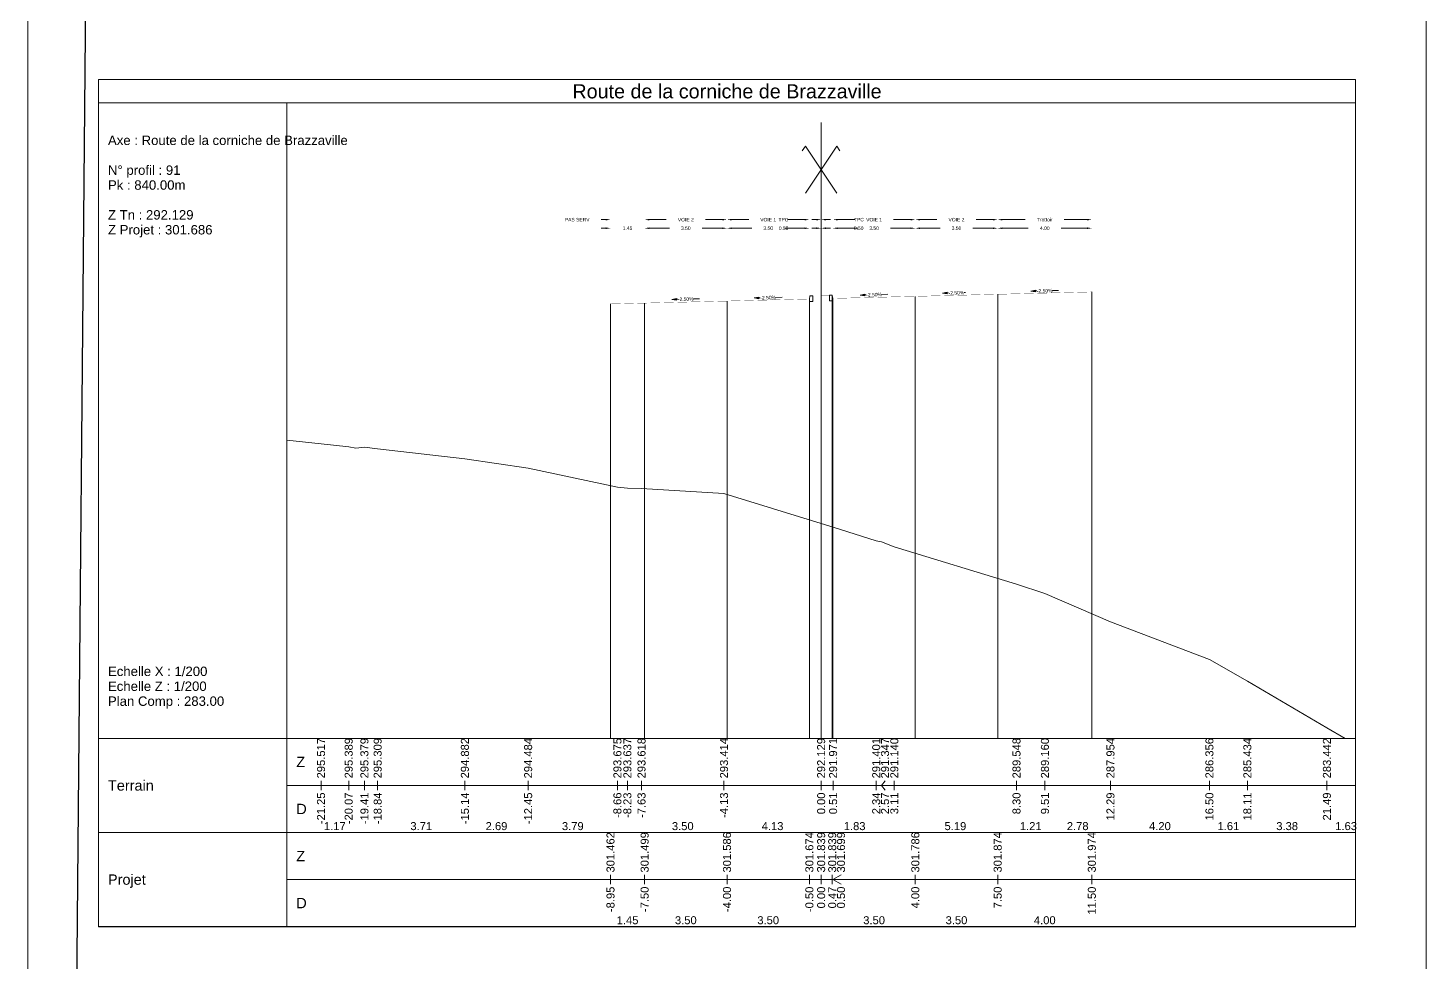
# Model space of a CAD drawing. Extents: x 0 to 74, y -372 to 1003.
# Drawn here: x 0 to 59.4, y 227.7 to 267.4 of the extents above; entities that cross this region are included whole.
import ezdxf
from ezdxf.enums import TextEntityAlignment as Align

# ---------------------------------------------------------------- set-up
doc = ezdxf.new("R2010")
doc.units = 0
doc.header["$LTSCALE"] = 2
doc.header["$PDSIZE"] = -0.004
doc.layers.get('0').update_dxf_attribs({"lineweight": 0})
for name, color, linetype, lineweight in [('Route - Profils type - Content session name', 7, 'Continuous', 0), ('Route - Profils type - PT VIA DRO', 5, 'Continuous', 0), ('Route - Profils type - PT VIA GAU', 5, 'Continuous', 0), ('Route - Route de la corniche de Brazzaville - PT - Cadre_P91', 7, 'Continuous', 0), ('Route - Route de la corniche de Brazzaville - PT - Terrain_P91', 5, 'Continuous', 0)]:
    doc.layers.add(name, color=color, linetype=linetype, lineweight=lineweight)
doc.styles.add('CadreTitre', font='arial.ttf', dxfattribs={"height": 0.003})
doc.styles.add('Cotation', font='arial.ttf')
doc.styles.add('CoteHor', font='arial.ttf', dxfattribs={"height": 0.0022})
doc.styles.add('CoteHorA', font='arial.ttf', dxfattribs={"height": 0.0022})
doc.styles.add('CoteTitre', font='arial.ttf', dxfattribs={"height": 0.0017})
doc.styles.add('CoteTitreA', font='arial.ttf', dxfattribs={"height": 0.0017})
doc.styles.add('CoteVert', font='arial.ttf', dxfattribs={"height": 0.0017})
doc.styles.add('CoteVertA', font='arial.ttf', dxfattribs={"height": 0.0017})
doc.styles.add('ProfilCartouche', font='arial.ttf', dxfattribs={"height": 0.002})
doc.dimstyles.new('BRAZZAVILLE', dxfattribs={"dimtxt": 0.15, "dimasz": 0.2, "dimexe": 0.5, "dimexo": 0.5, "dimgap": 0.5, "dimtad": 0, "dimzin": 0, "dimdsep": 46, "dimtxsty": 'Cotation', "dimsah": 1, "dimcen": 0.1, "dimse1": 1, "dimse2": 1, "dimclrd": 1, "dimclre": 256, "dimclrt": 1, "dimaunit": 2, "dimazin": 0, "dimtfac": 1, "dimtdec": 4, "dimtofl": 0, "dimtmove": 0, "dimatfit": 1, "dimfxl": 1, "dimtolj": 1, "dimtzin": 0, "dimlwd": 0, "dimlwe": 0, "dimarcsym": 0})
doc.dimstyles.get("Standard").update_dxf_attribs({"dimtxt": 0.18, "dimasz": 0.18, "dimexe": 0.18, "dimexo": 0.0625, "dimgap": 0.09, "dimtad": 0, "dimtih": 1, "dimtoh": 1, "dimdec": 4, "dimzin": 0, "dimdsep": 46, "dimtxsty": 'Standard', "dimcen": 0.09, "dimadec": 0, "dimazin": 0, "dimtfac": 1, "dimtdec": 4, "dimtofl": 0, "dimtmove": 0, "dimatfit": 3, "dimfxl": 1, "dimtolj": 1, "dimtzin": 0, "dimarcsym": 0})

# ---------------------------------------------------------------- blocks, each defined once
blk = doc.blocks.new('*D378')
at = {"layer": 'Defpoints', "color": 0, "transparency": 16777216}
for p in [(34.2, 258.856), (34.2, 258.852), (33.7, 255.856)]:
    blk.add_point(p, dxfattribs=at)
at = {"layer": 'Route - Profils type - PT VIA DRO', "color": 1, "lineweight": 0, "transparency": 16777216}
for p, q in [((33.5, 258.852), (33.3, 258.852)), ((34.4, 258.852), (34.6, 258.852))]:
    blk.add_line(p, q, dxfattribs=at)
at = {"layer": 'Route - Profils type - PT VIA DRO', "color": 1, "transparency": 16777216}
for points in [[(33.5, 258.885), (33.5, 258.819), (33.7, 258.852)], [(34.4, 258.885), (34.4, 258.819), (34.2, 258.852)]]:
    blk.add_solid(points, dxfattribs=at)
at = {"layer": 'Route - Profils type - PT VIA DRO', "color": 1, "transparency": 16777216, "insert": (35.295, 258.852), "char_height": 0.15, "attachment_point": 5, "style": 'Cotation'}
blk.add_mtext('\\A1;0.50', dxfattribs=at)
blk = doc.blocks.new('*D379')
at = {"layer": 'Defpoints', "color": 0, "transparency": 16777216}
for p in [(34.2, 258.856), (37.7, 258.856), (37.7, 258.852)]:
    blk.add_point(p, dxfattribs=at)
at = {"layer": 'Route - Profils type - PT VIA DRO', "color": 1, "lineweight": 0, "transparency": 16777216}
for p, q in [((34.4, 258.852), (35.255, 258.852)), ((37.5, 258.852), (36.645, 258.852))]:
    blk.add_line(p, q, dxfattribs=at)
at = {"layer": 'Route - Profils type - PT VIA DRO', "color": 1, "transparency": 16777216}
for points in [[(34.4, 258.885), (34.4, 258.819), (34.2, 258.852)], [(37.5, 258.885), (37.5, 258.819), (37.7, 258.852)]]:
    blk.add_solid(points, dxfattribs=at)
at = {"layer": 'Route - Profils type - PT VIA DRO', "color": 1, "transparency": 16777216, "insert": (35.95, 258.852), "char_height": 0.15, "attachment_point": 5, "style": 'Cotation'}
blk.add_mtext('\\A1;3.50', dxfattribs=at)
blk = doc.blocks.new('*D380')
at = {"layer": 'Defpoints', "color": 0, "transparency": 16777216}
for p in [(37.7, 258.856), (41.2, 258.856), (41.2, 258.852)]:
    blk.add_point(p, dxfattribs=at)
at = {"layer": 'Route - Profils type - PT VIA DRO', "color": 1, "lineweight": 0, "transparency": 16777216}
for p, q in [((37.9, 258.852), (38.755, 258.852)), ((41, 258.852), (40.145, 258.852))]:
    blk.add_line(p, q, dxfattribs=at)
at = {"layer": 'Route - Profils type - PT VIA DRO', "color": 1, "transparency": 16777216}
for points in [[(37.9, 258.885), (37.9, 258.819), (37.7, 258.852)], [(41, 258.885), (41, 258.819), (41.2, 258.852)]]:
    blk.add_solid(points, dxfattribs=at)
at = {"layer": 'Route - Profils type - PT VIA DRO', "color": 1, "transparency": 16777216, "insert": (39.45, 258.852), "char_height": 0.15, "attachment_point": 5, "style": 'Cotation'}
blk.add_mtext('\\A1;3.50', dxfattribs=at)
blk = doc.blocks.new('*D381')
at = {"layer": 'Defpoints', "color": 0, "transparency": 16777216}
for p in [(34.2, 259.215), (34.2, 258.656), (33.7, 255.856)]:
    blk.add_point(p, dxfattribs=at)
at = {"layer": 'Route - Profils type - PT VIA DRO', "color": 1, "lineweight": 0, "transparency": 16777216}
for p, q in [((33.5, 259.215), (33.3, 259.215)), ((34.4, 259.215), (34.6, 259.215))]:
    blk.add_line(p, q, dxfattribs=at)
at = {"layer": 'Route - Profils type - PT VIA DRO', "color": 1, "transparency": 16777216}
for points in [[(33.5, 259.249), (33.5, 259.182), (33.7, 259.215)], [(34.4, 259.249), (34.4, 259.182), (34.2, 259.215)]]:
    blk.add_solid(points, dxfattribs=at)
at = {"layer": 'Route - Profils type - PT VIA DRO', "color": 1, "transparency": 16777216, "insert": (35.303, 259.215), "char_height": 0.15, "attachment_point": 5, "style": 'Cotation'}
blk.add_mtext('\\A1;TPC', dxfattribs=at)
blk = doc.blocks.new('*D382')
at = {"layer": 'Defpoints', "color": 0, "transparency": 16777216}
for p in [(37.7, 259.215), (34.2, 258.656), (37.7, 258.856)]:
    blk.add_point(p, dxfattribs=at)
at = {"layer": 'Route - Profils type - PT VIA DRO', "color": 1, "lineweight": 0, "transparency": 16777216}
for p, q in [((34.4, 259.215), (35.132, 259.215)), ((37.5, 259.215), (36.768, 259.215))]:
    blk.add_line(p, q, dxfattribs=at)
at = {"layer": 'Route - Profils type - PT VIA DRO', "color": 1, "transparency": 16777216}
for points in [[(34.4, 259.249), (34.4, 259.182), (34.2, 259.215)], [(37.5, 259.249), (37.5, 259.182), (37.7, 259.215)]]:
    blk.add_solid(points, dxfattribs=at)
at = {"layer": 'Route - Profils type - PT VIA DRO', "color": 1, "transparency": 16777216, "insert": (35.95, 259.215), "char_height": 0.15, "attachment_point": 5, "style": 'Cotation'}
blk.add_mtext('\\A1;VOIE 1', dxfattribs=at)
blk = doc.blocks.new('*D383')
at = {"layer": 'Defpoints', "color": 0, "transparency": 16777216}
for p in [(41.2, 259.215), (37.7, 258.856), (41.2, 258.856)]:
    blk.add_point(p, dxfattribs=at)
at = {"layer": 'Route - Profils type - PT VIA DRO', "color": 1, "lineweight": 0, "transparency": 16777216}
for p, q in [((37.9, 259.215), (38.618, 259.215)), ((41, 259.215), (40.282, 259.215))]:
    blk.add_line(p, q, dxfattribs=at)
at = {"layer": 'Route - Profils type - PT VIA DRO', "color": 1, "transparency": 16777216}
for points in [[(37.9, 259.249), (37.9, 259.182), (37.7, 259.215)], [(41, 259.249), (41, 259.182), (41.2, 259.215)]]:
    blk.add_solid(points, dxfattribs=at)
at = {"layer": 'Route - Profils type - PT VIA DRO', "color": 1, "transparency": 16777216, "insert": (39.45, 259.215), "char_height": 0.15, "attachment_point": 5, "style": 'Cotation'}
blk.add_mtext('\\A1;VOIE 2', dxfattribs=at)
blk = doc.blocks.new('*D384')
at = {"layer": 'Defpoints', "color": 0, "transparency": 16777216}
for p in [(41.2, 258.856), (45.2, 258.856), (45.2, 258.852)]:
    blk.add_point(p, dxfattribs=at)
at = {"layer": 'Route - Profils type - PT VIA DRO', "color": 1, "lineweight": 0, "transparency": 16777216}
for p, q in [((41.4, 258.852), (42.502, 258.852)), ((45, 258.852), (43.898, 258.852))]:
    blk.add_line(p, q, dxfattribs=at)
at = {"layer": 'Route - Profils type - PT VIA DRO', "color": 1, "transparency": 16777216}
for points in [[(41.4, 258.885), (41.4, 258.819), (41.2, 258.852)], [(45, 258.885), (45, 258.819), (45.2, 258.852)]]:
    blk.add_solid(points, dxfattribs=at)
at = {"layer": 'Route - Profils type - PT VIA DRO', "color": 1, "transparency": 16777216, "insert": (43.2, 258.852), "char_height": 0.15, "attachment_point": 5, "style": 'Cotation'}
blk.add_mtext('\\A1;4.00', dxfattribs=at)
blk = doc.blocks.new('*D385')
at = {"layer": 'Defpoints', "color": 0, "transparency": 16777216}
for p in [(45.2, 259.215), (41.2, 258.856), (45.2, 258.856)]:
    blk.add_point(p, dxfattribs=at)
at = {"layer": 'Route - Profils type - PT VIA DRO', "color": 1, "lineweight": 0, "transparency": 16777216}
for p, q in [((41.4, 259.215), (42.369, 259.215)), ((45, 259.215), (44.031, 259.215))]:
    blk.add_line(p, q, dxfattribs=at)
at = {"layer": 'Route - Profils type - PT VIA DRO', "color": 1, "transparency": 16777216}
for points in [[(41.4, 259.249), (41.4, 259.182), (41.2, 259.215)], [(45, 259.249), (45, 259.182), (45.2, 259.215)]]:
    blk.add_solid(points, dxfattribs=at)
at = {"layer": 'Route - Profils type - PT VIA DRO', "color": 1, "transparency": 16777216, "insert": (43.2, 259.215), "char_height": 0.15, "attachment_point": 5, "style": 'Cotation'}
blk.add_mtext('\\A1;Trottoir', dxfattribs=at)
blk = doc.blocks.new('MENSURA_COTEPENTE_120')
at = {"layer": 'Route - Profils type - PT VIA DRO', "linetype": 'Continuous', "lineweight": 0}
blk.add_hatch(color=1, dxfattribs=at).paths.add_polyline_path([(0.17778, -3.21059), (0.17678, -3.21079), (0.17778, -3.21094)])
at = {"layer": 'Route - Profils type - PT VIA DRO', "color": 1, "linetype": 'Continuous', "lineweight": 0}
for p, q in [((0.17778, -3.21076), (0.17808, -3.21075)), ((0.18139, -3.21067), (0.18269, -3.21064))]:
    blk.add_line(p, q, dxfattribs=at)
at = {"layer": 'Route - Profils type - PT VIA DRO', "color": 1, "linetype": 'Continuous', "lineweight": 0, "flags": 128}
blk.add_lwpolyline([(0.17778, -3.21059), (0.17678, -3.21079), (0.17778, -3.21094), (0.17778, -3.21059)], close=True, dxfattribs=at)
at = {"layer": 'Route - Profils type - PT VIA DRO', "color": 1, "style": 'Cotation'}
blk.add_text('-2.50%', height=0.00075, rotation=1.4321, dxfattribs=at).set_placement((0.17974, -3.21071), align=Align.MIDDLE_CENTER)
blk = doc.blocks.new('MENSURA_COTEPENTE_121')
at = {"layer": 'Route - Profils type - PT VIA DRO', "linetype": 'Continuous', "lineweight": 0}
blk.add_hatch(color=1, dxfattribs=at).paths.add_polyline_path([(0.19528, -3.21018), (0.19428, -3.21038), (0.19529, -3.21053)])
at = {"layer": 'Route - Profils type - PT VIA DRO', "color": 1, "linetype": 'Continuous', "lineweight": 0}
for p, q in [((0.19528, -3.21036), (0.19558, -3.21035)), ((0.19889, -3.21027), (0.19914, -3.21026))]:
    blk.add_line(p, q, dxfattribs=at)
at = {"layer": 'Route - Profils type - PT VIA DRO', "color": 1, "linetype": 'Continuous', "lineweight": 0, "flags": 128}
blk.add_lwpolyline([(0.19528, -3.21018), (0.19428, -3.21038), (0.19529, -3.21053), (0.19528, -3.21018)], close=True, dxfattribs=at)
at = {"layer": 'Route - Profils type - PT VIA DRO', "color": 1, "style": 'Cotation'}
blk.add_text('-2.50%', height=0.00075, rotation=1.4321, dxfattribs=at).set_placement((0.19724, -3.21031), align=Align.MIDDLE_CENTER)
blk = doc.blocks.new('MENSURA_COTEPENTE_122')
at = {"layer": 'Route - Profils type - PT VIA DRO', "linetype": 'Continuous', "lineweight": 0}
blk.add_hatch(color=1, dxfattribs=at).paths.add_polyline_path([(0.21403, -3.20976), (0.21303, -3.20996), (0.21404, -3.21011)])
at = {"layer": 'Route - Profils type - PT VIA DRO', "color": 1, "linetype": 'Continuous', "lineweight": 0}
for p, q in [((0.21403, -3.20993), (0.21433, -3.20993)), ((0.21764, -3.20984), (0.21894, -3.20981))]:
    blk.add_line(p, q, dxfattribs=at)
at = {"layer": 'Route - Profils type - PT VIA DRO', "color": 1, "linetype": 'Continuous', "lineweight": 0, "flags": 128}
blk.add_lwpolyline([(0.21403, -3.20976), (0.21303, -3.20996), (0.21404, -3.21011), (0.21403, -3.20976)], close=True, dxfattribs=at)
at = {"layer": 'Route - Profils type - PT VIA DRO', "color": 1, "style": 'Cotation'}
blk.add_text('-2.50%', height=0.00075, rotation=1.4321, dxfattribs=at).set_placement((0.21599, -3.20988), align=Align.MIDDLE_CENTER)
blk = doc.blocks.new('T2__mirroredMSX', base_point=(-6.713, 11.473))
at = {"linetype": 'Continuous', "flags": 128}
blk.add_lwpolyline([(-6.837, 11.703), (-6.863, 11.583), (-6.863, 11.473), (-6.713, 11.473), (-6.713, 11.723), (-6.818, 11.719, 0.339869)], format="xyb", close=True, dxfattribs=at)
blk = doc.blocks.new('*D389')
at = {"layer": 'Defpoints', "color": 0, "transparency": 16777216}
for p in [(33.2, 258.856), (33.2, 258.852), (33.7, 255.856)]:
    blk.add_point(p, dxfattribs=at)
at = {"layer": 'Route - Profils type - PT VIA GAU', "color": 1, "lineweight": 0, "transparency": 16777216}
for p, q in [((33, 258.852), (32.8, 258.852)), ((33.9, 258.852), (34.1, 258.852))]:
    blk.add_line(p, q, dxfattribs=at)
at = {"layer": 'Route - Profils type - PT VIA GAU', "color": 1, "transparency": 16777216}
for points in [[(33, 258.885), (33, 258.819), (33.2, 258.852)], [(33.9, 258.885), (33.9, 258.819), (33.7, 258.852)]]:
    blk.add_solid(points, dxfattribs=at)
at = {"layer": 'Route - Profils type - PT VIA GAU', "color": 1, "transparency": 16777216, "insert": (32.105, 258.852), "char_height": 0.15, "attachment_point": 5, "style": 'Cotation'}
blk.add_mtext('\\A1;0.50', dxfattribs=at)
blk = doc.blocks.new('*D390')
at = {"layer": 'Defpoints', "color": 0, "transparency": 16777216}
for p in [(29.7, 258.856), (29.7, 258.852), (33.2, 258.856)]:
    blk.add_point(p, dxfattribs=at)
at = {"layer": 'Route - Profils type - PT VIA GAU', "color": 1, "lineweight": 0, "transparency": 16777216}
for p, q in [((29.9, 258.852), (30.755, 258.852)), ((33, 258.852), (32.145, 258.852))]:
    blk.add_line(p, q, dxfattribs=at)
at = {"layer": 'Route - Profils type - PT VIA GAU', "color": 1, "transparency": 16777216}
for points in [[(29.9, 258.885), (29.9, 258.819), (29.7, 258.852)], [(33, 258.885), (33, 258.819), (33.2, 258.852)]]:
    blk.add_solid(points, dxfattribs=at)
at = {"layer": 'Route - Profils type - PT VIA GAU', "color": 1, "transparency": 16777216, "insert": (31.45, 258.852), "char_height": 0.15, "attachment_point": 5, "style": 'Cotation'}
blk.add_mtext('\\A1;3.50', dxfattribs=at)
blk = doc.blocks.new('*D391')
at = {"layer": 'Defpoints', "color": 0, "transparency": 16777216}
for p in [(26.2, 258.856), (26.2, 258.852), (29.7, 258.856)]:
    blk.add_point(p, dxfattribs=at)
at = {"layer": 'Route - Profils type - PT VIA GAU', "color": 1, "lineweight": 0, "transparency": 16777216}
for p, q in [((26.4, 258.852), (27.255, 258.852)), ((29.5, 258.852), (28.645, 258.852))]:
    blk.add_line(p, q, dxfattribs=at)
at = {"layer": 'Route - Profils type - PT VIA GAU', "color": 1, "transparency": 16777216}
for points in [[(26.4, 258.885), (26.4, 258.819), (26.2, 258.852)], [(29.5, 258.885), (29.5, 258.819), (29.7, 258.852)]]:
    blk.add_solid(points, dxfattribs=at)
at = {"layer": 'Route - Profils type - PT VIA GAU', "color": 1, "transparency": 16777216, "insert": (27.95, 258.852), "char_height": 0.15, "attachment_point": 5, "style": 'Cotation'}
blk.add_mtext('\\A1;3.50', dxfattribs=at)
blk = doc.blocks.new('*D392')
at = {"layer": 'Defpoints', "color": 0, "transparency": 16777216}
for p in [(33.2, 259.215), (33.2, 258.656), (33.7, 255.856)]:
    blk.add_point(p, dxfattribs=at)
at = {"layer": 'Route - Profils type - PT VIA GAU', "color": 1, "lineweight": 0, "transparency": 16777216}
for p, q in [((33, 259.215), (32.8, 259.215)), ((33.9, 259.215), (34.1, 259.215))]:
    blk.add_line(p, q, dxfattribs=at)
at = {"layer": 'Route - Profils type - PT VIA GAU', "color": 1, "transparency": 16777216}
for points in [[(33, 259.249), (33, 259.182), (33.2, 259.215)], [(33.9, 259.249), (33.9, 259.182), (33.7, 259.215)]]:
    blk.add_solid(points, dxfattribs=at)
at = {"layer": 'Route - Profils type - PT VIA GAU', "color": 1, "transparency": 16777216, "insert": (32.097, 259.215), "char_height": 0.15, "attachment_point": 5, "style": 'Cotation'}
blk.add_mtext('\\A1;TPC', dxfattribs=at)
blk = doc.blocks.new('*D393')
at = {"layer": 'Defpoints', "color": 0, "transparency": 16777216}
for p in [(29.7, 259.215), (29.7, 258.856), (33.2, 258.656)]:
    blk.add_point(p, dxfattribs=at)
at = {"layer": 'Route - Profils type - PT VIA GAU', "color": 1, "lineweight": 0, "transparency": 16777216}
for p, q in [((29.9, 259.215), (30.632, 259.215)), ((33, 259.215), (32.268, 259.215))]:
    blk.add_line(p, q, dxfattribs=at)
at = {"layer": 'Route - Profils type - PT VIA GAU', "color": 1, "transparency": 16777216}
for points in [[(29.9, 259.249), (29.9, 259.182), (29.7, 259.215)], [(33, 259.249), (33, 259.182), (33.2, 259.215)]]:
    blk.add_solid(points, dxfattribs=at)
at = {"layer": 'Route - Profils type - PT VIA GAU', "color": 1, "transparency": 16777216, "insert": (31.45, 259.215), "char_height": 0.15, "attachment_point": 5, "style": 'Cotation'}
blk.add_mtext('\\A1;VOIE 1', dxfattribs=at)
blk = doc.blocks.new('*D394')
at = {"layer": 'Defpoints', "color": 0, "transparency": 16777216}
for p in [(26.2, 259.215), (26.2, 258.856), (29.7, 258.856)]:
    blk.add_point(p, dxfattribs=at)
at = {"layer": 'Route - Profils type - PT VIA GAU', "color": 1, "lineweight": 0, "transparency": 16777216}
for p, q in [((26.4, 259.215), (27.118, 259.215)), ((29.5, 259.215), (28.782, 259.215))]:
    blk.add_line(p, q, dxfattribs=at)
at = {"layer": 'Route - Profils type - PT VIA GAU', "color": 1, "transparency": 16777216}
for points in [[(26.4, 259.249), (26.4, 259.182), (26.2, 259.215)], [(29.5, 259.249), (29.5, 259.182), (29.7, 259.215)]]:
    blk.add_solid(points, dxfattribs=at)
at = {"layer": 'Route - Profils type - PT VIA GAU', "color": 1, "transparency": 16777216, "insert": (27.95, 259.215), "char_height": 0.15, "attachment_point": 5, "style": 'Cotation'}
blk.add_mtext('\\A1;VOIE 2', dxfattribs=at)
blk = doc.blocks.new('*D395')
at = {"layer": 'Defpoints', "color": 0, "transparency": 16777216}
for p in [(24.75, 259.215), (24.75, 258.856), (26.2, 258.856)]:
    blk.add_point(p, dxfattribs=at)
at = {"layer": 'Route - Profils type - PT VIA GAU', "color": 1, "lineweight": 0, "transparency": 16777216}
for p, q in [((24.55, 259.215), (24.35, 259.215)), ((26.4, 259.215), (26.6, 259.215))]:
    blk.add_line(p, q, dxfattribs=at)
at = {"layer": 'Route - Profils type - PT VIA GAU', "color": 1, "transparency": 16777216}
for points in [[(24.55, 259.249), (24.55, 259.182), (24.75, 259.215)], [(26.4, 259.249), (26.4, 259.182), (26.2, 259.215)]]:
    blk.add_solid(points, dxfattribs=at)
at = {"layer": 'Route - Profils type - PT VIA GAU', "color": 1, "transparency": 16777216, "insert": (23.335, 259.215), "char_height": 0.15, "attachment_point": 5, "style": 'Cotation'}
blk.add_mtext('\\A1;PAS SERV', dxfattribs=at)
blk = doc.blocks.new('*D396')
at = {"layer": 'Defpoints', "color": 0, "transparency": 16777216}
for p in [(24.75, 258.856), (24.75, 258.852), (26.2, 258.856)]:
    blk.add_point(p, dxfattribs=at)
at = {"layer": 'Route - Profils type - PT VIA GAU', "color": 1, "lineweight": 0, "transparency": 16777216}
for p, q in [((24.55, 258.852), (24.35, 258.852)), ((26.4, 258.852), (26.6, 258.852))]:
    blk.add_line(p, q, dxfattribs=at)
at = {"layer": 'Route - Profils type - PT VIA GAU', "color": 1, "transparency": 16777216}
for points in [[(24.55, 258.885), (24.55, 258.819), (24.75, 258.852)], [(26.4, 258.885), (26.4, 258.819), (26.2, 258.852)]]:
    blk.add_solid(points, dxfattribs=at)
at = {"layer": 'Route - Profils type - PT VIA GAU', "color": 1, "transparency": 16777216, "insert": (25.475, 258.852), "char_height": 0.15, "attachment_point": 5, "style": 'Cotation'}
blk.add_mtext('\\A1;1.45', dxfattribs=at)
blk = doc.blocks.new('MENSURA_COTEPENTE_123')
at = {"layer": 'Route - Profils type - PT VIA GAU', "linetype": 'Continuous', "lineweight": 0}
blk.add_hatch(color=1, dxfattribs=at).paths.add_polyline_path([(0.15529, -3.21157), (0.15428, -3.21141), (0.15528, -3.21121)])
at = {"layer": 'Route - Profils type - PT VIA GAU', "color": 1, "linetype": 'Continuous', "lineweight": 0}
for p, q in [((0.15528, -3.21139), (0.15558, -3.21138)), ((0.15889, -3.2113), (0.16019, -3.21127))]:
    blk.add_line(p, q, dxfattribs=at)
at = {"layer": 'Route - Profils type - PT VIA GAU', "color": 1, "linetype": 'Continuous', "lineweight": 0, "flags": 128}
blk.add_lwpolyline([(0.15529, -3.21157), (0.15428, -3.21141), (0.15528, -3.21121), (0.15529, -3.21157)], close=True, dxfattribs=at)
at = {"layer": 'Route - Profils type - PT VIA GAU', "color": 1, "style": 'Cotation'}
blk.add_text('-2.50%', height=0.00075, rotation=-358.5679, dxfattribs=at).set_placement((0.15724, -3.21134), align=Align.MIDDLE_CENTER)
blk = doc.blocks.new('MENSURA_COTEPENTE_124')
at = {"layer": 'Route - Profils type - PT VIA GAU', "linetype": 'Continuous', "lineweight": 0}
blk.add_hatch(color=1, dxfattribs=at).paths.add_polyline_path([(0.13778, -3.21188), (0.13678, -3.21172), (0.13777, -3.21152)])
at = {"layer": 'Route - Profils type - PT VIA GAU', "color": 1, "linetype": 'Continuous', "lineweight": 0}
for p, q in [((0.13778, -3.2117), (0.13808, -3.21169)), ((0.14139, -3.21161), (0.14269, -3.21158))]:
    blk.add_line(p, q, dxfattribs=at)
at = {"layer": 'Route - Profils type - PT VIA GAU', "color": 1, "linetype": 'Continuous', "lineweight": 0, "flags": 128}
blk.add_lwpolyline([(0.13778, -3.21188), (0.13678, -3.21172), (0.13777, -3.21152), (0.13778, -3.21188)], close=True, dxfattribs=at)
at = {"layer": 'Route - Profils type - PT VIA GAU', "color": 1, "style": 'Cotation'}
blk.add_text('-2.50%', height=0.00075, rotation=-358.5679, dxfattribs=at).set_placement((0.13973, -3.21165), align=Align.MIDDLE_CENTER)
blk = doc.blocks.new('T2', base_point=(-6.713, 11.473))
at = {"linetype": 'Continuous', "flags": 128}
blk.add_lwpolyline([(-6.837, 11.703), (-6.863, 11.583), (-6.863, 11.473), (-6.713, 11.473), (-6.713, 11.723), (-6.818, 11.719, 0.339869)], format="xyb", close=True, dxfattribs=at)

msp = doc.modelspace()

# ---------------------------------------------------------------- linework, layer by layer
at = {"flags": 128}
for points in [[(0, 226.17), (0, 268.17), (59.4, 268.17), (59.4, 226.17)], [(3, 229.17), (3, 265.17), (56.4, 265.17), (56.4, 229.17)]]:
    msp.add_lwpolyline(points, close=True, dxfattribs=at)
at = {"layer": 'Route - Profils type - PT VIA DRO', "color": 1, "linetype": 'Continuous', "flags": 128}
msp.add_lwpolyline([(33.7, 256.009, 0.01, 0.01, 0), (34.05, 256.009, 0.01, 0.01, 0), (34.17, 256.009, 0.01, 0.01, 0), (34.2, 255.869, 0.01, 0.01, 0), (37.7, 255.956, 0.01, 0.01, 0), (41.2, 256.044, 0.01, 0.01, 0), (45.2, 256.144, 0.01, 0.01, 0)], format="xyseb", dxfattribs=at)
at = {"layer": 'Route - Profils type - PT VIA GAU', "color": 1, "linetype": 'Continuous', "flags": 128}
msp.add_lwpolyline([(33.7, 255.984, 0.01, 0.01, 0), (33.23, 255.984, 0.01, 0.01, 0), (33.2, 255.844, 0.01, 0.01, 0), (29.7, 255.756, 0.01, 0.01, 0), (26.2, 255.669, 0.01, 0.01, 0), (24.75, 255.632, 0.01, 0.01, 0)], format="xyseb", dxfattribs=at)
at = {"layer": 'Route - Route de la corniche de Brazzaville - PT - Cadre_P91', "color": 7, "linetype": 'Continuous'}
for p, q in [((11, 264.17), (11, 229.17)), ((33.7, 259.339), (33.7, 263.339)), ((32.9, 262.139), (33.033, 262.339)), ((34.367, 260.339), (33.033, 262.339)), ((33.033, 260.339), (34.367, 262.339)), ((34.5, 262.139), (34.367, 262.339)), ((33.7, 237.17), (33.7, 259.339)), ((41.2, 237.17), (41.2, 256.044)), ((41.2, 237.17), (41.2, 256.044)), ((45.2, 237.17), (45.2, 256.144)), ((45.2, 237.17), (45.2, 256.144)), ((24.75, 237.17), (24.75, 255.632)), ((24.75, 237.17), (24.75, 255.632)), ((26.2, 237.17), (26.2, 255.669)), ((26.2, 237.17), (26.2, 255.669)), ((29.7, 237.17), (29.7, 255.756)), ((29.7, 237.17), (29.7, 255.756)), ((33.2, 237.17), (33.2, 255.844)), ((33.2, 237.17), (33.2, 255.844)), ((33.7, 237.17), (33.7, 256.009)), ((33.7, 237.17), (33.7, 256.009)), ((34.17, 237.17), (34.17, 256.009)), ((34.17, 237.17), (34.17, 256.009)), ((34.2, 237.17), (34.2, 255.869)), ((34.2, 237.17), (34.2, 255.869)), ((37.7, 237.17), (37.7, 255.956)), ((37.7, 237.17), (37.7, 255.956)), ((56.4, 237.17), (3, 237.17)), ((56.4, 235.17), (11, 235.17)), ((56.4, 233.17), (3, 233.17)), ((56.4, 233.17), (3, 233.17)), ((56.4, 233.17), (3, 233.17)), ((56.4, 233.17), (3, 233.17)), ((56.4, 233.17), (3, 233.17)), ((56.4, 233.17), (3, 233.17)), ((56.4, 233.17), (3, 233.17)), ((56.4, 231.17), (11, 231.17)), ((24.75, 231.37), (24.75, 231.17)), ((24.75, 230.97), (24.75, 231.17)), ((26.2, 231.37), (26.2, 231.17)), ((26.2, 230.97), (26.2, 231.17)), ((29.7, 231.37), (29.7, 231.17)), ((29.7, 230.97), (29.7, 231.17)), ((33.2, 231.37), (33.2, 231.17)), ((33.2, 230.97), (33.2, 231.17)), ((33.7, 231.37), (33.7, 231.17)), ((33.7, 230.97), (33.7, 231.17)), ((34.17, 231.37), (34.17, 231.17)), ((34.17, 230.97), (34.17, 231.17)), ((34.544, 231.37), (34.2, 231.17)), ((34.544, 230.97), (34.2, 231.17)), ((37.7, 231.37), (37.7, 231.17)), ((37.7, 230.97), (37.7, 231.17)), ((41.2, 231.37), (41.2, 231.17)), ((41.2, 230.97), (41.2, 231.17)), ((45.2, 231.37), (45.2, 231.17)), ((45.2, 230.97), (45.2, 231.17)), ((56.4, 229.17), (3, 229.17)), ((56.4, 229.17), (3, 229.17)), ((56.4, 229.17), (3, 229.17)), ((56.4, 229.17), (3, 229.17)), ((56.4, 229.17), (3, 229.17)), ((56.4, 229.17), (3, 229.17))]:
    msp.add_line(p, q, dxfattribs=at)
at = {"layer": 'Route - Route de la corniche de Brazzaville - PT - Cadre_P91', "color": 114, "linetype": 'Continuous'}
for p, q in [((12.451, 235.37), (12.451, 235.17)), ((13.626, 235.37), (13.626, 235.17)), ((14.295, 235.37), (14.295, 235.17)), ((14.857, 235.37), (14.857, 235.17)), ((18.563, 235.37), (18.563, 235.17)), ((21.252, 235.37), (21.252, 235.17)), ((25.044, 235.37), (25.044, 235.17)), ((25.467, 235.37), (25.467, 235.17)), ((26.068, 235.37), (26.068, 235.17)), ((29.571, 235.37), (29.571, 235.17)), ((33.7, 235.37), (33.7, 235.17)), ((34.207, 235.37), (34.207, 235.17)), ((36.04, 235.37), (36.04, 235.17)), ((36.414, 235.37), (36.27, 235.17)), ((36.808, 235.37), (36.808, 235.17)), ((42, 235.37), (42, 235.17)), ((43.208, 235.37), (43.208, 235.17)), ((45.992, 235.37), (45.992, 235.17)), ((50.196, 235.37), (50.196, 235.17)), ((51.809, 235.37), (51.809, 235.17)), ((55.188, 235.37), (55.188, 235.17)), ((12.451, 234.97), (12.451, 235.17)), ((13.626, 234.97), (13.626, 235.17)), ((14.295, 234.97), (14.295, 235.17)), ((14.857, 234.97), (14.857, 235.17)), ((18.563, 234.97), (18.563, 235.17)), ((21.252, 234.97), (21.252, 235.17)), ((25.044, 234.97), (25.044, 235.17)), ((25.467, 234.97), (25.467, 235.17)), ((26.068, 234.97), (26.068, 235.17)), ((29.571, 234.97), (29.571, 235.17)), ((33.7, 234.97), (33.7, 235.17)), ((34.207, 234.97), (34.207, 235.17)), ((36.04, 234.97), (36.04, 235.17)), ((36.414, 234.97), (36.27, 235.17)), ((36.808, 234.97), (36.808, 235.17)), ((42, 234.97), (42, 235.17)), ((43.208, 234.97), (43.208, 235.17)), ((45.992, 234.97), (45.992, 235.17)), ((50.196, 234.97), (50.196, 235.17)), ((51.809, 234.97), (51.809, 235.17)), ((55.188, 234.97), (55.188, 235.17))]:
    msp.add_line(p, q, dxfattribs=at)
at = {"layer": 'Route - Route de la corniche de Brazzaville - PT - Cadre_P91', "flags": 128}
msp.add_lwpolyline([(2.99, 229.16), (2.99, 264.18), (56.41, 264.18), (56.41, 229.16)], close=True, dxfattribs=at)
at = {"layer": 'Route - Route de la corniche de Brazzaville - PT - Terrain_P91', "color": 114, "linetype": 'Continuous', "flags": 128}
msp.add_lwpolyline([(11, 249.845), (12.451, 249.687), (13.626, 249.559), (13.932, 249.506), (14.295, 249.549), (14.857, 249.479), (18.563, 249.052), (21.252, 248.654), (25.044, 247.845), (25.467, 247.807), (26.068, 247.788), (29.571, 247.584), (33.7, 246.299), (34.207, 246.141), (36.04, 245.571), (36.27, 245.517), (36.808, 245.31), (42, 243.718), (43.208, 243.33), (45.992, 242.124), (50.196, 240.526), (51.809, 239.604), (55.188, 237.612), (55.969, 237.17)], dxfattribs=at)
msp.add_lwpolyline([(11, 249.845), (12.451, 249.687), (13.626, 249.559), (13.932, 249.506), (14.295, 249.549), (14.857, 249.479), (18.563, 249.052), (21.252, 248.654), (25.044, 247.845), (25.467, 247.807), (26.068, 247.788), (29.571, 247.584), (33.7, 246.299), (34.207, 246.141), (36.04, 245.571), (36.27, 245.517), (36.808, 245.31), (42, 243.718), (43.208, 243.33), (45.992, 242.124), (50.196, 240.526), (51.809, 239.604), (55.188, 237.612), (55.969, 237.17)], dxfattribs=at)

# ---------------------------------------------------------------- block references
at = {"layer": 'Route - Profils type - PT VIA DRO', "xscale": 200, "yscale": 200, "zscale": 200}
for name in ['MENSURA_COTEPENTE_120', 'MENSURA_COTEPENTE_121', 'MENSURA_COTEPENTE_122']:
    msp.add_blockref(name, (0, 898.17), dxfattribs=at)
at = {"layer": 'Route - Profils type - PT VIA DRO', "xscale": -1, "zscale": 200}
msp.add_blockref('T2__mirroredMSX', (34.05, 255.759), dxfattribs=at)
at = {"layer": 'Route - Profils type - PT VIA GAU', "xscale": 200, "yscale": 200, "zscale": 200}
for name in ['MENSURA_COTEPENTE_124', 'MENSURA_COTEPENTE_123']:
    msp.add_blockref(name, (0, 898.17), dxfattribs=at)
at = {"layer": 'Route - Profils type - PT VIA GAU', "zscale": 200}
msp.add_blockref('T2', (33.35, 255.734), dxfattribs=at)

# ---------------------------------------------------------------- texts
at = {"color": 7, "style": 'CadreTitre'}
msp.add_text('Route de la corniche de Brazzaville', height=0.6, dxfattribs=at).set_placement((29.7, 264.97), align=Align.TOP_CENTER)
at = {"style": 'ProfilCartouche'}
for s, p in [('Axe : Route de la corniche de Brazzaville', (3.4, 262.587)), ('N° profil : 91', (3.4, 261.32)), ('Pk : 840.00m', (3.4, 260.687)), ('Z Tn : 292.129', (3.4, 259.42)), ('Z Projet : 301.686', (3.4, 258.787)), ('Echelle X : 1/200', (3.4, 240.02)), ('Echelle Z : 1/200', (3.4, 239.387)), ('Plan Comp : 283.00', (3.4, 238.753))]:
    msp.add_text(s, height=0.4, dxfattribs=at).set_placement(p, align=Align.MIDDLE_LEFT)
at = {"layer": 'Route - Route de la corniche de Brazzaville - PT - Cadre_P91', "color": 114, "style": 'CoteVert'}
for s, p in [('295.517', (12.451, 235.47)), ('295.389', (13.626, 235.47)), ('295.379', (14.295, 235.47)), ('295.309', (14.857, 235.47)), ('294.882', (18.563, 235.47)), ('294.484', (21.252, 235.47)), ('293.675', (25.044, 235.47)), ('293.637', (25.467, 235.47)), ('293.618', (26.068, 235.47)), ('293.414', (29.571, 235.47)), ('292.129', (33.7, 235.47)), ('291.971', (34.207, 235.47)), ('291.401', (36.04, 235.47)), ('291.347', (36.414, 235.47)), ('291.140', (36.808, 235.47)), ('289.548', (42, 235.47)), ('289.160', (43.208, 235.47)), ('287.954', (45.992, 235.47)), ('286.356', (50.196, 235.47)), ('285.434', (51.809, 235.47)), ('283.442', (55.188, 235.47))]:
    msp.add_text(s, height=0.34, rotation=90, dxfattribs=at).set_placement(p, align=Align.MIDDLE_LEFT)
at = {"layer": 'Route - Route de la corniche de Brazzaville - PT - Cadre_P91', "color": 114, "style": 'CoteHor'}
for s, p in [('Z', (11.4, 236.17)), ('Terrain', (3.4, 235.17)), ('D', (11.4, 234.17))]:
    msp.add_text(s, height=0.44, dxfattribs=at).set_placement(p, align=Align.MIDDLE_LEFT)
at = {"layer": 'Route - Route de la corniche de Brazzaville - PT - Cadre_P91', "color": 114, "style": 'CoteVert'}
for s, p in [('-21.25', (12.451, 234.87)), ('-20.07', (13.626, 234.87)), ('-19.41', (14.295, 234.87)), ('-18.84', (14.857, 234.87)), ('-15.14', (18.563, 234.87)), ('-12.45', (21.252, 234.87)), ('-8.66', (25.044, 234.87)), ('-8.23', (25.467, 234.87)), ('-7.63', (26.068, 234.87)), ('-4.13', (29.571, 234.87)), ('0.00', (33.7, 234.87)), ('0.51', (34.207, 234.87)), ('2.34', (36.04, 234.87)), ('2.57', (36.414, 234.87)), ('3.11', (36.808, 234.87)), ('8.30', (42, 234.87)), ('9.51', (43.208, 234.87)), ('12.29', (45.992, 234.87)), ('16.50', (50.196, 234.87)), ('18.11', (51.809, 234.87)), ('21.49', (55.188, 234.87))]:
    msp.add_text(s, height=0.34, rotation=90, dxfattribs=at).set_placement(p, align=Align.MIDDLE_RIGHT)
at = {"layer": 'Route - Route de la corniche de Brazzaville - PT - Cadre_P91', "color": 114, "style": 'CoteTitre'}
for s, p in [('1.17', (13.038, 233.17)), ('3.71', (16.71, 233.17)), ('2.69', (19.907, 233.17)), ('3.79', (23.148, 233.17)), ('3.50', (27.82, 233.17)), ('4.13', (31.635, 233.17)), ('1.83', (35.123, 233.17)), ('5.19', (39.404, 233.17)), ('1.21', (42.604, 233.17)), ('2.78', (44.6, 233.17)), ('4.20', (48.094, 233.17)), ('1.61', (51.003, 233.17)), ('3.38', (53.499, 233.17)), ('1.63', (56.004, 233.17))]:
    msp.add_text(s, height=0.34, dxfattribs=at).set_placement(p, align=Align.BOTTOM_CENTER)
at = {"layer": 'Route - Route de la corniche de Brazzaville - PT - Cadre_P91', "color": 7, "style": 'CoteVertA'}
for s, p in [('301.462', (24.75, 231.47)), ('301.499', (26.2, 231.47)), ('301.586', (29.7, 231.47)), ('301.674', (33.2, 231.47)), ('301.839', (33.7, 231.47)), ('301.839', (34.17, 231.47)), ('301.699', (34.544, 231.47)), ('301.786', (37.7, 231.47)), ('301.874', (41.2, 231.47)), ('301.974', (45.2, 231.47))]:
    msp.add_text(s, height=0.34, rotation=90, dxfattribs=at).set_placement(p, align=Align.MIDDLE_LEFT)
at = {"layer": 'Route - Route de la corniche de Brazzaville - PT - Cadre_P91', "color": 7, "style": 'CoteHorA'}
for s, p in [('Z', (11.4, 232.17)), ('Projet', (3.4, 231.17)), ('D', (11.4, 230.17))]:
    msp.add_text(s, height=0.44, dxfattribs=at).set_placement(p, align=Align.MIDDLE_LEFT)
at = {"layer": 'Route - Route de la corniche de Brazzaville - PT - Cadre_P91', "color": 7, "style": 'CoteVertA'}
for s, p in [('-8.95', (24.75, 230.87)), ('-7.50', (26.2, 230.87)), ('-4.00', (29.7, 230.87)), ('-0.50', (33.2, 230.87)), ('0.00', (33.7, 230.87)), ('0.47', (34.17, 230.87)), ('0.50', (34.544, 230.87)), ('4.00', (37.7, 230.87)), ('7.50', (41.2, 230.87)), ('11.50', (45.2, 230.87))]:
    msp.add_text(s, height=0.34, rotation=90, dxfattribs=at).set_placement(p, align=Align.MIDDLE_RIGHT)
at = {"layer": 'Route - Route de la corniche de Brazzaville - PT - Cadre_P91', "color": 7, "style": 'CoteTitreA'}
for s, p in [('1.45', (25.475, 229.17)), ('3.50', (27.95, 229.17)), ('3.50', (31.45, 229.17)), ('3.50', (35.95, 229.17)), ('3.50', (39.45, 229.17)), ('4.00', (43.2, 229.17))]:
    msp.add_text(s, height=0.34, dxfattribs=at).set_placement(p, align=Align.BOTTOM_CENTER)

# ---------------------------------------------------------------- dimensions: what is measured, and where the dimension line sits
at = {"layer": 'Route - Profils type - PT VIA DRO'}
for base, p1, p2, text, picture, middle in [((34.2, 259.215), (33.7, 255.856), (34.2, 258.656), 'TPC', '*D381', (35.303, 259.215)), ((37.7, 259.215), (34.2, 258.656), (37.7, 258.856), 'VOIE 1', '*D382', (35.95, 259.215)), ((41.2, 259.215), (37.7, 258.856), (41.2, 258.856), 'VOIE 2', '*D383', (39.45, 259.215)), ((45.2, 259.215), (41.2, 258.856), (45.2, 258.856), 'Trottoir', '*D385', (43.2, 259.215)), ((34.2, 258.852), (33.7, 255.856), (34.2, 258.856), '0.50', '*D378', (35.295, 258.852)), ((37.7, 258.852), (34.2, 258.856), (37.7, 258.856), '3.50', '*D379', (35.95, 258.852)), ((41.2, 258.852), (37.7, 258.856), (41.2, 258.856), '3.50', '*D380', (39.45, 258.852)), ((45.2, 258.852), (41.2, 258.856), (45.2, 258.856), '4.00', '*D384', (43.2, 258.852))]:
    dim = msp.add_linear_dim(base=base, p1=p1, p2=p2, text=text, dimstyle='BRAZZAVILLE', override={"dimscale": 1, "dimclrt": 1}, dxfattribs=at)
    dim.commit()
    dim.dimension.update_dxf_attribs({"geometry": picture, "text_midpoint": middle})
at = {"layer": 'Route - Profils type - PT VIA GAU'}
for base, p1, p2, text, picture, middle in [((24.75, 259.215), (26.2, 258.856), (24.75, 258.856), 'PAS SERV', '*D395', (23.335, 259.215)), ((26.2, 259.215), (29.7, 258.856), (26.2, 258.856), 'VOIE 2', '*D394', (27.95, 259.215)), ((29.7, 259.215), (33.2, 258.656), (29.7, 258.856), 'VOIE 1', '*D393', (31.45, 259.215)), ((33.2, 259.215), (33.7, 255.856), (33.2, 258.656), 'TPC', '*D392', (32.097, 259.215)), ((24.75, 258.852), (26.2, 258.856), (24.75, 258.856), '1.45', '*D396', (25.475, 258.852)), ((26.2, 258.852), (29.7, 258.856), (26.2, 258.856), '3.50', '*D391', (27.95, 258.852)), ((29.7, 258.852), (33.2, 258.856), (29.7, 258.856), '3.50', '*D390', (31.45, 258.852)), ((33.2, 258.852), (33.7, 255.856), (33.2, 258.856), '0.50', '*D389', (32.105, 258.852))]:
    dim = msp.add_linear_dim(base=base, p1=p1, p2=p2, text=text, dimstyle='BRAZZAVILLE', override={"dimscale": 1, "dimclrt": 1}, dxfattribs=at)
    dim.commit()
    dim.dimension.update_dxf_attribs({"geometry": picture, "text_midpoint": middle})

# ---------------------------------------------------------------- leaders
at = {"layer": 'Route - Profils type - Content session name', "linetype": 'Continuous'}
msp.add_leader([(4.318, 477.474), (0.017, -2.209)], dimstyle='Standard', override={"dimasz": 0, "dimldrblk": 'None'}, dxfattribs=at)

doc.saveas('drawing.dxf')
